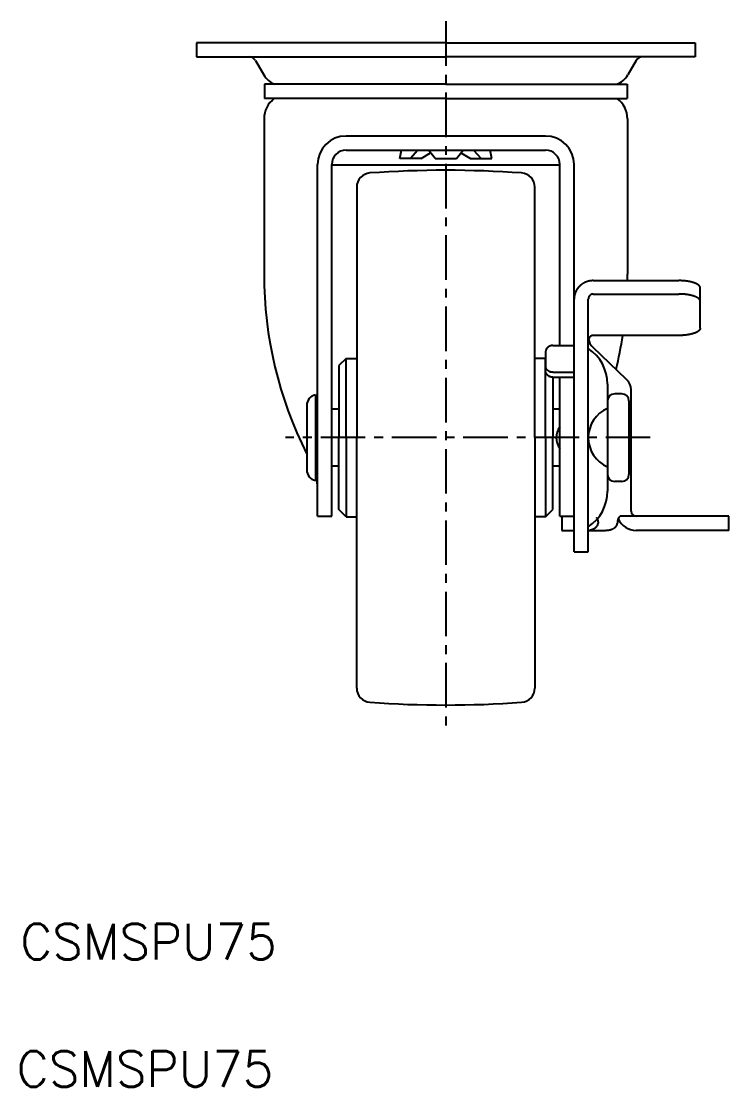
# Model space of a CAD drawing. Extents: x -5 to 219, y -17 to 242.
# Drawn here: x -5 to 94.3, y -17.4 to 132 of the extents above; entities that cross this region are included whole.
import ezdxf

# ---------------------------------------------------------------- set-up
doc = ezdxf.new("R2010")
doc.units = 0
doc.header["$LTSCALE"] = 5
doc.linetypes.add('CENTER', pattern=[2, 1.25, -0.25, 0.25, -0.25])
doc.layers.get('0').update_dxf_attribs({"linetype": 'CONTINUOUS'})
doc.layers.add('CENTER', color=1, linetype='CENTER')
doc.styles.get("Standard").update_dxf_attribs({"font": 'txt.shx'})

msp = doc.modelspace()

# ---------------------------------------------------------------- linework, layer by layer
at = {"color": 7, "linetype": 'CONTINUOUS'}
for p, q in [((19.589138, 129.008493), (19.589138, 127.008493)), ((54.580964, 129.008493), (19.589138, 129.008493)), ((54.580964, 129.008493), (89.572791, 129.008493)), ((89.572791, 129.008493), (89.572791, 127.008493)), ((19.589138, 127.008493), (54.580964, 127.008493)), ((27.871459, 126.508493), (29.02616, 124.508493)), ((89.572791, 127.008493), (54.580964, 127.008493)), ((81.290469, 126.508493), (80.135768, 124.508493)), ((29.144811, 123.180368), (29.144811, 121.180368)), ((54.580964, 123.180368), (29.144811, 123.180368)), ((30.623382, 123.180368), (29.955747, 123.180368)), ((54.580964, 123.180368), (80.017117, 123.180368)), ((78.538546, 123.180368), (79.206182, 123.180368)), ((80.017117, 123.180368), (80.017117, 121.180368)), ((54.580964, 121.180368), (29.144811, 121.180368)), ((54.580964, 121.180368), (80.017117, 121.180368)), ((29.080964, 118.352243), (29.080964, 96.531598)), ((80.080964, 118.352243), (80.080964, 96.531598)), ((68.580964, 115.9211), (40.580964, 115.9211)), ((40.580964, 113.928711), (68.580964, 113.928711)), ((48.134066, 112.783493), (48.350947, 113.928711)), ((50.673625, 113.928711), (49.625464, 112.783493)), ((53.089566, 112.783493), (52.15415, 113.928711)), ((56.072363, 112.783493), (57.007778, 113.928711)), ((58.488303, 113.928711), (59.536464, 112.783493)), ((61.027863, 112.783493), (60.810981, 113.928711)), ((51.116862, 112.783493), (48.134066, 112.783493)), ((51.116862, 112.783493), (52.457396, 113.55745)), ((53.089566, 112.783493), (56.072363, 112.783493)), ((56.704532, 113.55745), (58.045066, 112.783493)), ((58.045066, 112.783493), (61.027863, 112.783493)), ((36.580964, 62.612243), (36.580964, 111.9211)), ((38.580964, 62.612243), (38.580964, 111.928711)), ((70.580964, 111.852243), (38.580964, 111.852243)), ((70.580964, 86.534392), (70.580964, 111.928711)), ((72.580964, 57.612243), (72.580964, 111.9211)), ((42.080964, 108.739306), (42.080964, 106.061207)), ((67.080964, 106.061207), (67.080964, 108.739306)), ((42.080964, 106.061207), (42.080964, 73.612243)), ((67.080964, 73.612243), (67.080964, 106.061207)), ((75.280964, 95.637659), (87.280964, 95.637659)), ((90.280964, 88.969991), (90.280964, 94.611598)), ((74.580964, 57.612243), (74.580964, 93.019139)), ((75.280964, 93.758273), (87.280964, 93.758273)), ((87.280964, 87.943931), (75.280964, 87.943931)), ((68.580964, 85.594699), (68.580964, 83.031274)), ((69.580964, 86.534392), (72.580964, 86.534392)), ((79.958482, 81.785951), (75.203446, 86.303356)), ((40.580964, 84.712243), (39.580964, 83.712243)), ((39.580964, 83.712243), (39.580964, 80.012243)), ((40.580964, 84.712243), (42.080964, 84.712243)), ((40.580964, 73.612243), (40.580964, 84.712243)), ((68.580964, 84.712243), (67.080964, 84.712243)), ((68.580964, 73.612243), (68.580964, 84.712243)), ((69.580964, 82.775622), (72.580964, 82.775622)), ((69.580964, 82.091581), (69.580964, 80.012243)), ((69.580964, 82.091581), (72.580964, 82.091581)), ((70.580964, 62.612243), (70.580964, 82.091581)), ((77.280964, 81.101255), (77.280964, 73.612243)), ((36.526915, 78.407334), (36.280964, 79.612243)), ((36.280964, 79.612243), (36.280964, 67.612243)), ((39.580964, 80.012243), (39.580964, 73.612243)), ((69.580964, 80.012243), (69.580964, 73.612243)), ((79.280964, 79.762243), (78.280964, 79.762243)), ((80.580964, 63.312243), (80.580964, 80.335971)), ((35.080964, 78.142549), (35.080964, 69.081936)), ((36.526915, 78.407334), (36.526915, 68.817152)), ((80.280964, 78.762243), (80.280964, 68.462243)), ((36.526915, 77.612243), (36.580964, 77.612243)), ((39.580964, 77.612243), (38.580964, 77.612243)), ((70.580964, 77.612243), (69.580964, 77.612243)), ((39.580964, 67.212243), (39.580964, 73.612243)), ((40.580964, 73.612243), (40.580964, 62.512243)), ((42.080964, 41.163278), (42.080964, 73.612243)), ((67.080964, 73.612243), (67.080964, 41.163278)), ((68.580964, 73.612243), (68.580964, 62.512243)), ((69.580964, 67.212243), (69.580964, 73.612243)), ((77.280964, 73.612243), (77.280964, 66.12323)), ((36.526915, 68.817152), (36.280964, 67.612243)), ((36.526915, 69.612243), (36.580964, 69.612243)), ((39.580964, 69.612243), (38.580964, 69.612243)), ((70.580964, 69.612243), (69.580964, 69.612243)), ((79.280964, 67.462243), (78.280964, 67.462243)), ((39.580964, 63.512243), (39.580964, 67.212243)), ((69.580964, 63.512243), (69.580964, 67.212243)), ((40.580964, 62.512243), (39.580964, 63.512243)), ((68.580964, 62.512243), (69.580964, 63.512243)), ((36.580964, 62.612243), (38.580964, 62.612243)), ((40.580964, 62.512243), (42.080964, 62.512243)), ((68.580964, 62.512243), (67.080964, 62.512243)), ((70.580964, 62.612243), (72.580964, 62.612243)), ((70.864366, 62.612243), (70.864366, 60.612243)), ((94.280964, 62.612243), (79.195201, 62.612243)), ((94.280964, 60.612243), (94.280964, 62.612243)), ((70.864366, 60.612243), (72.580964, 60.612243)), ((74.580964, 60.612243), (76.972197, 60.612243)), ((94.280964, 60.612243), (81.280964, 60.612243)), ((72.580964, 57.612243), (74.580964, 57.612243)), ((42.080964, 38.485179), (42.080964, 41.163278)), ((67.080964, 41.163278), (67.080964, 38.485179))]:
    msp.add_line(p, q, dxfattribs=at)
for points in [[(75.281, 95.6377, 0), (75.2478, 95.6375, 0), (75.2147, 95.6369, 0), (75.1816, 95.6359, 0), (75.1485, 95.6345, 0), (75.1154, 95.6327, 0), (75.0823, 95.6306, 0), (75.0493, 95.628, 0), (75.0163, 95.625, 0), (74.9834, 95.6217, 0), (74.9505, 95.618, 0), (74.9176, 95.6138, 0), (74.8848, 95.6093, 0), (74.852, 95.6044, 0), (74.8194, 95.5991, 0), (74.7868, 95.5934, 0), (74.7542, 95.5873, 0), (74.7218, 95.5809, 0), (74.6894, 95.574, 0), (74.6571, 95.5668, 0), (74.6249, 95.5592, 0), (74.5928, 95.5512, 0), (74.5608, 95.5428, 0), (74.529, 95.534, 0), (74.4972, 95.5249, 0), (74.4655, 95.5154, 0), (74.434, 95.5055, 0), (74.4026, 95.4952, 0), (74.3714, 95.4846, 0), (74.3402, 95.4736, 0), (74.3092, 95.4622, 0), (74.2784, 95.4505, 0), (74.2477, 95.4383, 0), (74.2172, 95.4259, 0), (74.1868, 95.413, 0), (74.1566, 95.3998, 0), (74.1266, 95.3863, 0), (74.0967, 95.3723, 0), (74.067, 95.3581, 0), (74.0375, 95.3434, 0), (74.0082, 95.3285, 0), (73.9791, 95.3131, 0), (73.9501, 95.2975, 0), (73.9214, 95.2815, 0), (73.8929, 95.2651, 0), (73.8646, 95.2484, 0), (73.8365, 95.2314, 0), (73.8086, 95.214, 0), (73.7809, 95.1964, 0), (73.7535, 95.1783, 0), (73.7263, 95.16, 0), (73.6993, 95.1413, 0), (73.6726, 95.1224, 0), (73.6461, 95.1031, 0), (73.6198, 95.0834, 0), (73.5938, 95.0635, 0), (73.5681, 95.0433, 0), (73.5426, 95.0227, 0), (73.5174, 95.0019, 0), (73.4924, 94.9808, 0), (73.4678, 94.9593, 0), (73.4433, 94.9376, 0), (73.4192, 94.9156, 0), (73.3953, 94.8933, 0), (73.3718, 94.8707, 0), (73.3485, 94.8479, 0), (73.3255, 94.8247, 0), (73.3028, 94.8013, 0), (73.2804, 94.7776, 0), (73.2583, 94.7537, 0), (73.2365, 94.7295, 0), (73.215, 94.705, 0), (73.1938, 94.6803, 0), (73.173, 94.6553, 0), (73.1524, 94.6301, 0), (73.1322, 94.6047, 0), (73.1123, 94.579, 0), (73.0927, 94.5531, 0), (73.0735, 94.5269, 0), (73.0546, 94.5005, 0), (73.036, 94.4739, 0), (73.0178, 94.4471, 0), (72.9999, 94.42, 0), (72.9823, 94.3928, 0), (72.9651, 94.3653, 0), (72.9482, 94.3377, 0), (72.9317, 94.3098, 0), (72.9156, 94.2817, 0), (72.8998, 94.2535, 0), (72.8843, 94.2251, 0), (72.8693, 94.1965, 0), (72.8545, 94.1677, 0), (72.8402, 94.1387, 0), (72.8262, 94.1096, 0), (72.8126, 94.0803, 0), (72.7994, 94.0508, 0), (72.7865, 94.0212, 0), (72.774, 93.9914, 0), (72.7619, 93.9615, 0), (72.7501, 93.9315, 0), (72.7388, 93.9013, 0), (72.7278, 93.871, 0), (72.7172, 93.8405, 0), (72.707, 93.8099, 0), (72.6972, 93.7793, 0), (72.6878, 93.7484, 0), (72.6788, 93.7175, 0), (72.6701, 93.6865, 0), (72.6619, 93.6554, 0), (72.654, 93.6242, 0), (72.6466, 93.5929, 0), (72.6395, 93.5615, 0), (72.6328, 93.53, 0), (72.6266, 93.4984, 0), (72.6207, 93.4668, 0), (72.6153, 93.4351, 0), (72.6102, 93.4034, 0), (72.6055, 93.3715, 0), (72.6013, 93.3397, 0), (72.5974, 93.3078, 0), (72.594, 93.2758, 0), (72.5909, 93.2438, 0), (72.5883, 93.2118, 0), (72.586, 93.1797, 0), (72.5842, 93.1476, 0), (72.5828, 93.1155, 0), (72.5818, 93.0834, 0), (72.5812, 93.0513, 0), (72.581, 93.0191, 0)], [(90.281, 94.6116, 0), (90.2807, 94.6242, 0), (90.2801, 94.6368, 0), (90.2789, 94.6494, 0), (90.2774, 94.6619, 0), (90.2753, 94.6745, 0), (90.2728, 94.6871, 0), (90.2699, 94.6996, 0), (90.2665, 94.7122, 0), (90.2627, 94.7247, 0), (90.2584, 94.7372, 0), (90.2537, 94.7497, 0), (90.2485, 94.7622, 0), (90.2429, 94.7746, 0), (90.2368, 94.787, 0), (90.2303, 94.7994, 0), (90.2233, 94.8118, 0), (90.2159, 94.8241, 0), (90.2081, 94.8364, 0), (90.1998, 94.8487, 0), (90.1911, 94.8609, 0), (90.1819, 94.8731, 0), (90.1723, 94.8853, 0), (90.1623, 94.8974, 0), (90.1518, 94.9094, 0), (90.1409, 94.9215, 0), (90.1295, 94.9335, 0), (90.1178, 94.9454, 0), (90.1056, 94.9573, 0), (90.093, 94.9691, 0), (90.0799, 94.9809, 0), (90.0665, 94.9926, 0), (90.0526, 95.0043, 0), (90.0383, 95.0159, 0), (90.0236, 95.0274, 0), (90.0085, 95.0389, 0), (89.9929, 95.0503, 0), (89.977, 95.0616, 0), (89.9606, 95.0729, 0), (89.9439, 95.0841, 0), (89.9267, 95.0953, 0), (89.9092, 95.1063, 0), (89.8912, 95.1173, 0), (89.8729, 95.1283, 0), (89.8541, 95.1391, 0), (89.835, 95.1499, 0), (89.8155, 95.1605, 0), (89.7956, 95.1711, 0), (89.7754, 95.1816, 0), (89.7547, 95.1921, 0), (89.7337, 95.2024, 0), (89.7123, 95.2127, 0), (89.6906, 95.2228, 0), (89.6685, 95.2329, 0), (89.646, 95.2429, 0), (89.6232, 95.2527, 0), (89.6, 95.2625, 0), (89.5765, 95.2722, 0), (89.5526, 95.2818, 0), (89.5284, 95.2913, 0), (89.5038, 95.3007, 0), (89.4789, 95.3099, 0), (89.4537, 95.3191, 0), (89.4282, 95.3282, 0), (89.4023, 95.3371, 0), (89.3761, 95.346, 0), (89.3496, 95.3547, 0), (89.3228, 95.3633, 0), (89.2956, 95.3719, 0), (89.2682, 95.3803, 0), (89.2405, 95.3885, 0), (89.2125, 95.3967, 0), (89.1841, 95.4048, 0), (89.1555, 95.4127, 0), (89.1267, 95.4205, 0), (89.0975, 95.4282, 0), (89.0681, 95.4357, 0), (89.0384, 95.4432, 0), (89.0084, 95.4505, 0), (88.9782, 95.4577, 0), (88.9477, 95.4647, 0), (88.9169, 95.4717, 0), (88.886, 95.4785, 0), (88.8547, 95.4851, 0), (88.8233, 95.4917, 0), (88.7916, 95.4981, 0), (88.7597, 95.5044, 0), (88.7275, 95.5105, 0), (88.6952, 95.5165, 0), (88.6626, 95.5224, 0), (88.6298, 95.5281, 0), (88.5968, 95.5337, 0), (88.5636, 95.5391, 0), (88.5303, 95.5445, 0), (88.4967, 95.5496, 0), (88.4629, 95.5547, 0), (88.429, 95.5596, 0), (88.3949, 95.5643, 0), (88.3606, 95.5689, 0), (88.3262, 95.5734, 0), (88.2916, 95.5777, 0), (88.2569, 95.5818, 0), (88.222, 95.5859, 0), (88.187, 95.5897, 0), (88.1518, 95.5935, 0), (88.1165, 95.5971, 0), (88.0811, 95.6005, 0), (88.0456, 95.6038, 0), (88.0099, 95.6069, 0), (87.9741, 95.6099, 0), (87.9383, 95.6127, 0), (87.9023, 95.6154, 0), (87.8662, 95.6179, 0), (87.8301, 95.6203, 0), (87.7938, 95.6226, 0), (87.7575, 95.6246, 0), (87.7212, 95.6266, 0), (87.6847, 95.6283, 0), (87.6482, 95.6299, 0), (87.6116, 95.6314, 0), (87.575, 95.6327, 0), (87.5384, 95.6339, 0), (87.5017, 95.6349, 0), (87.4649, 95.6357, 0), (87.4282, 95.6364, 0), (87.3914, 95.637, 0), (87.3546, 95.6373, 0), (87.3178, 95.6376, 0), (87.281, 95.6377, 0)], [(75.281, 93.7583, 0), (75.2724, 93.7582, 0), (75.2638, 93.7581, 0), (75.2552, 93.7578, 0), (75.2466, 93.7574, 0), (75.238, 93.7569, 0), (75.2295, 93.7563, 0), (75.2209, 93.7555, 0), (75.2124, 93.7547, 0), (75.2038, 93.7538, 0), (75.1953, 93.7527, 0), (75.1868, 93.7515, 0), (75.1783, 93.7503, 0), (75.1698, 93.7489, 0), (75.1613, 93.7474, 0), (75.1528, 93.7458, 0), (75.1444, 93.7441, 0), (75.136, 93.7422, 0), (75.1276, 93.7403, 0), (75.1192, 93.7383, 0), (75.1109, 93.7361, 0), (75.1026, 93.7339, 0), (75.0943, 93.7315, 0), (75.086, 93.729, 0), (75.0778, 93.7264, 0), (75.0696, 93.7238, 0), (75.0614, 93.721, 0), (75.0532, 93.7181, 0), (75.0451, 93.7151, 0), (75.0371, 93.712, 0), (75.029, 93.7087, 0), (75.021, 93.7054, 0), (75.0131, 93.702, 0), (75.0052, 93.6985, 0), (74.9973, 93.6949, 0), (74.9895, 93.6911, 0), (74.9817, 93.6873, 0), (74.9739, 93.6834, 0), (74.9662, 93.6794, 0), (74.9586, 93.6752, 0), (74.951, 93.671, 0), (74.9434, 93.6667, 0), (74.9359, 93.6622, 0), (74.9285, 93.6577, 0), (74.9211, 93.6531, 0), (74.9138, 93.6484, 0), (74.9065, 93.6436, 0), (74.8992, 93.6387, 0), (74.8921, 93.6337, 0), (74.885, 93.6286, 0), (74.8779, 93.6234, 0), (74.8709, 93.6182, 0), (74.864, 93.6128, 0), (74.8571, 93.6074, 0), (74.8503, 93.6018, 0), (74.8436, 93.5962, 0), (74.8369, 93.5905, 0), (74.8303, 93.5847, 0), (74.8237, 93.5788, 0), (74.8173, 93.5729, 0), (74.8109, 93.5668, 0), (74.8045, 93.5607, 0), (74.7983, 93.5545, 0), (74.7921, 93.5482, 0), (74.786, 93.5418, 0), (74.78, 93.5353, 0), (74.774, 93.5288, 0), (74.7681, 93.5222, 0), (74.7623, 93.5155, 0), (74.7566, 93.5088, 0), (74.7509, 93.5019, 0), (74.7453, 93.495, 0), (74.7399, 93.488, 0), (74.7344, 93.481, 0), (74.7291, 93.4739, 0), (74.7239, 93.4667, 0), (74.7187, 93.4594, 0), (74.7136, 93.4521, 0), (74.7087, 93.4447, 0), (74.7038, 93.4373, 0), (74.6989, 93.4298, 0), (74.6942, 93.4222, 0), (74.6896, 93.4146, 0), (74.685, 93.4069, 0), (74.6806, 93.3991, 0), (74.6762, 93.3913, 0), (74.6719, 93.3835, 0), (74.6677, 93.3755, 0), (74.6636, 93.3676, 0), (74.6596, 93.3595, 0), (74.6557, 93.3515, 0), (74.6519, 93.3433, 0), (74.6482, 93.3352, 0), (74.6445, 93.3269, 0), (74.641, 93.3187, 0), (74.6376, 93.3104, 0), (74.6342, 93.302, 0), (74.631, 93.2936, 0), (74.6279, 93.2851, 0), (74.6248, 93.2767, 0), (74.6219, 93.2681, 0), (74.619, 93.2596, 0), (74.6163, 93.251, 0), (74.6136, 93.2424, 0), (74.6111, 93.2337, 0), (74.6087, 93.225, 0), (74.6063, 93.2163, 0), (74.6041, 93.2075, 0), (74.6019, 93.1987, 0), (74.5999, 93.1899, 0), (74.598, 93.1811, 0), (74.5961, 93.1722, 0), (74.5944, 93.1633, 0), (74.5928, 93.1544, 0), (74.5913, 93.1455, 0), (74.5899, 93.1366, 0), (74.5885, 93.1276, 0), (74.5873, 93.1186, 0), (74.5862, 93.1096, 0), (74.5852, 93.1006, 0), (74.5843, 93.0916, 0), (74.5835, 93.0826, 0), (74.5829, 93.0735, 0), (74.5823, 93.0645, 0), (74.5818, 93.0554, 0), (74.5814, 93.0463, 0), (74.5812, 93.0373, 0), (74.581, 93.0282, 0), (74.581, 93.0191, 0)], [(90.281, 92.7322, 0), (90.2807, 92.7448, 0), (90.2801, 92.7574, 0), (90.2789, 92.77, 0), (90.2774, 92.7826, 0), (90.2753, 92.7951, 0), (90.2728, 92.8077, 0), (90.2699, 92.8202, 0), (90.2665, 92.8328, 0), (90.2627, 92.8453, 0), (90.2584, 92.8578, 0), (90.2537, 92.8703, 0), (90.2485, 92.8828, 0), (90.2429, 92.8952, 0), (90.2368, 92.9076, 0), (90.2303, 92.92, 0), (90.2233, 92.9324, 0), (90.2159, 92.9447, 0), (90.2081, 92.957, 0), (90.1998, 92.9693, 0), (90.1911, 92.9815, 0), (90.1819, 92.9937, 0), (90.1723, 93.0059, 0), (90.1623, 93.018, 0), (90.1518, 93.0301, 0), (90.1409, 93.0421, 0), (90.1295, 93.0541, 0), (90.1178, 93.066, 0), (90.1056, 93.0779, 0), (90.093, 93.0897, 0), (90.0799, 93.1015, 0), (90.0665, 93.1132, 0), (90.0526, 93.1249, 0), (90.0383, 93.1365, 0), (90.0236, 93.148, 0), (90.0085, 93.1595, 0), (89.9929, 93.1709, 0), (89.977, 93.1823, 0), (89.9606, 93.1935, 0), (89.9439, 93.2048, 0), (89.9267, 93.2159, 0), (89.9092, 93.227, 0), (89.8912, 93.238, 0), (89.8729, 93.2489, 0), (89.8541, 93.2597, 0), (89.835, 93.2705, 0), (89.8155, 93.2812, 0), (89.7956, 93.2917, 0), (89.7754, 93.3023, 0), (89.7547, 93.3127, 0), (89.7337, 93.323, 0), (89.7123, 93.3333, 0), (89.6906, 93.3434, 0), (89.6685, 93.3535, 0), (89.646, 93.3635, 0), (89.6232, 93.3734, 0), (89.6, 93.3831, 0), (89.5765, 93.3928, 0), (89.5526, 93.4024, 0), (89.5284, 93.4119, 0), (89.5038, 93.4213, 0), (89.4789, 93.4306, 0), (89.4537, 93.4397, 0), (89.4282, 93.4488, 0), (89.4023, 93.4577, 0), (89.3761, 93.4666, 0), (89.3496, 93.4753, 0), (89.3228, 93.484, 0), (89.2956, 93.4925, 0), (89.2682, 93.5009, 0), (89.2405, 93.5092, 0), (89.2125, 93.5173, 0), (89.1841, 93.5254, 0), (89.1555, 93.5333, 0), (89.1267, 93.5411, 0), (89.0975, 93.5488, 0), (89.0681, 93.5564, 0), (89.0384, 93.5638, 0), (89.0084, 93.5711, 0), (88.9782, 93.5783, 0), (88.9477, 93.5854, 0), (88.9169, 93.5923, 0), (88.886, 93.5991, 0), (88.8547, 93.6058, 0), (88.8233, 93.6123, 0), (88.7916, 93.6187, 0), (88.7597, 93.625, 0), (88.7275, 93.6311, 0), (88.6952, 93.6371, 0), (88.6626, 93.643, 0), (88.6298, 93.6487, 0), (88.5968, 93.6543, 0), (88.5636, 93.6598, 0), (88.5303, 93.6651, 0), (88.4967, 93.6702, 0), (88.4629, 93.6753, 0), (88.429, 93.6802, 0), (88.3949, 93.6849, 0), (88.3606, 93.6895, 0), (88.3262, 93.694, 0), (88.2916, 93.6983, 0), (88.2569, 93.7025, 0), (88.222, 93.7065, 0), (88.187, 93.7104, 0), (88.1518, 93.7141, 0), (88.1165, 93.7177, 0), (88.0811, 93.7211, 0), (88.0456, 93.7244, 0), (88.0099, 93.7275, 0), (87.9741, 93.7305, 0), (87.9383, 93.7333, 0), (87.9023, 93.736, 0), (87.8662, 93.7386, 0), (87.8301, 93.7409, 0), (87.7938, 93.7432, 0), (87.7575, 93.7452, 0), (87.7212, 93.7472, 0), (87.6847, 93.7489, 0), (87.6482, 93.7506, 0), (87.6116, 93.752, 0), (87.575, 93.7533, 0), (87.5384, 93.7545, 0), (87.5017, 93.7555, 0), (87.4649, 93.7563, 0), (87.4282, 93.757, 0), (87.3914, 93.7576, 0), (87.3546, 93.758, 0), (87.3178, 93.7582, 0), (87.281, 93.7583, 0)], [(90.281, 88.97, 0), (90.2807, 88.9574, 0), (90.2801, 88.9448, 0), (90.2789, 88.9322, 0), (90.2774, 88.9196, 0), (90.2753, 88.9071, 0), (90.2728, 88.8945, 0), (90.2699, 88.882, 0), (90.2665, 88.8694, 0), (90.2627, 88.8569, 0), (90.2584, 88.8444, 0), (90.2537, 88.8319, 0), (90.2485, 88.8194, 0), (90.2429, 88.807, 0), (90.2368, 88.7946, 0), (90.2303, 88.7822, 0), (90.2233, 88.7698, 0), (90.2159, 88.7575, 0), (90.2081, 88.7452, 0), (90.1998, 88.7329, 0), (90.1911, 88.7207, 0), (90.1819, 88.7085, 0), (90.1723, 88.6963, 0), (90.1623, 88.6842, 0), (90.1518, 88.6721, 0), (90.1409, 88.6601, 0), (90.1295, 88.6481, 0), (90.1178, 88.6362, 0), (90.1056, 88.6243, 0), (90.093, 88.6125, 0), (90.0799, 88.6007, 0), (90.0665, 88.589, 0), (90.0526, 88.5773, 0), (90.0383, 88.5657, 0), (90.0236, 88.5542, 0), (90.0085, 88.5427, 0), (89.9929, 88.5313, 0), (89.977, 88.5199, 0), (89.9606, 88.5087, 0), (89.9439, 88.4975, 0), (89.9267, 88.4863, 0), (89.9092, 88.4752, 0), (89.8912, 88.4642, 0), (89.8729, 88.4533, 0), (89.8541, 88.4425, 0), (89.835, 88.4317, 0), (89.8155, 88.4211, 0), (89.7956, 88.4105, 0), (89.7754, 88.3999, 0), (89.7547, 88.3895, 0), (89.7337, 88.3792, 0), (89.7123, 88.3689, 0), (89.6906, 88.3588, 0), (89.6685, 88.3487, 0), (89.646, 88.3387, 0), (89.6232, 88.3288, 0), (89.6, 88.3191, 0), (89.5765, 88.3094, 0), (89.5526, 88.2998, 0), (89.5284, 88.2903, 0), (89.5038, 88.2809, 0), (89.4789, 88.2717, 0), (89.4537, 88.2625, 0), (89.4282, 88.2534, 0), (89.4023, 88.2445, 0), (89.3761, 88.2356, 0), (89.3496, 88.2269, 0), (89.3228, 88.2182, 0), (89.2956, 88.2097, 0), (89.2682, 88.2013, 0), (89.2405, 88.193, 0), (89.2125, 88.1849, 0), (89.1841, 88.1768, 0), (89.1555, 88.1689, 0), (89.1267, 88.1611, 0), (89.0975, 88.1534, 0), (89.0681, 88.1459, 0), (89.0384, 88.1384, 0), (89.0084, 88.1311, 0), (88.9782, 88.1239, 0), (88.9477, 88.1169, 0), (88.9169, 88.1099, 0), (88.886, 88.1031, 0), (88.8547, 88.0964, 0), (88.8233, 88.0899, 0), (88.7916, 88.0835, 0), (88.7597, 88.0772, 0), (88.7275, 88.0711, 0), (88.6952, 88.0651, 0), (88.6626, 88.0592, 0), (88.6298, 88.0535, 0), (88.5968, 88.0479, 0), (88.5636, 88.0424, 0), (88.5303, 88.0371, 0), (88.4967, 88.032, 0), (88.4629, 88.0269, 0), (88.429, 88.022, 0), (88.3949, 88.0173, 0), (88.3606, 88.0127, 0), (88.3262, 88.0082, 0), (88.2916, 88.0039, 0), (88.2569, 87.9997, 0), (88.222, 87.9957, 0), (88.187, 87.9918, 0), (88.1518, 87.9881, 0), (88.1165, 87.9845, 0), (88.0811, 87.9811, 0), (88.0456, 87.9778, 0), (88.0099, 87.9747, 0), (87.9741, 87.9717, 0), (87.9383, 87.9689, 0), (87.9023, 87.9662, 0), (87.8662, 87.9636, 0), (87.8301, 87.9613, 0), (87.7938, 87.959, 0), (87.7575, 87.957, 0), (87.7212, 87.955, 0), (87.6847, 87.9533, 0), (87.6482, 87.9516, 0), (87.6116, 87.9502, 0), (87.575, 87.9489, 0), (87.5384, 87.9477, 0), (87.5017, 87.9467, 0), (87.4649, 87.9459, 0), (87.4282, 87.9452, 0), (87.3914, 87.9446, 0), (87.3546, 87.9442, 0), (87.3178, 87.944, 0), (87.281, 87.9439, 0)], [(75.281, 87.9439, 0), (75.2724, 87.9439, 0), (75.2638, 87.9437, 0), (75.2552, 87.9434, 0), (75.2466, 87.943, 0), (75.238, 87.9425, 0), (75.2295, 87.9419, 0), (75.2209, 87.9412, 0), (75.2124, 87.9404, 0), (75.2038, 87.9394, 0), (75.1953, 87.9384, 0), (75.1868, 87.9372, 0), (75.1783, 87.9359, 0), (75.1698, 87.9345, 0), (75.1613, 87.933, 0), (75.1528, 87.9314, 0), (75.1444, 87.9297, 0), (75.136, 87.9279, 0), (75.1276, 87.926, 0), (75.1192, 87.9239, 0), (75.1109, 87.9218, 0), (75.1026, 87.9195, 0), (75.0943, 87.9172, 0), (75.086, 87.9147, 0), (75.0778, 87.9121, 0), (75.0696, 87.9094, 0), (75.0614, 87.9066, 0), (75.0532, 87.9037, 0), (75.0451, 87.9007, 0), (75.0371, 87.8976, 0), (75.029, 87.8944, 0), (75.021, 87.8911, 0), (75.0131, 87.8877, 0), (75.0052, 87.8841, 0), (74.9973, 87.8805, 0), (74.9895, 87.8768, 0), (74.9817, 87.873, 0), (74.9739, 87.869, 0), (74.9662, 87.865, 0), (74.9586, 87.8609, 0), (74.951, 87.8567, 0), (74.9434, 87.8523, 0), (74.9359, 87.8479, 0), (74.9285, 87.8434, 0), (74.9211, 87.8388, 0), (74.9138, 87.8341, 0), (74.9065, 87.8293, 0), (74.8992, 87.8244, 0), (74.8921, 87.8194, 0), (74.885, 87.8143, 0), (74.8779, 87.8091, 0), (74.8709, 87.8038, 0), (74.864, 87.7985, 0), (74.8571, 87.793, 0), (74.8503, 87.7875, 0), (74.8436, 87.7819, 0), (74.8369, 87.7762, 0), (74.8303, 87.7704, 0), (74.8237, 87.7645, 0), (74.8173, 87.7585, 0), (74.8109, 87.7525, 0), (74.8045, 87.7463, 0), (74.7983, 87.7401, 0), (74.7921, 87.7338, 0), (74.786, 87.7274, 0), (74.78, 87.721, 0), (74.774, 87.7145, 0), (74.7681, 87.7079, 0), (74.7623, 87.7012, 0), (74.7566, 87.6944, 0), (74.7509, 87.6876, 0), (74.7453, 87.6807, 0), (74.7399, 87.6737, 0), (74.7344, 87.6667, 0), (74.7291, 87.6595, 0), (74.7239, 87.6524, 0), (74.7187, 87.6451, 0), (74.7136, 87.6378, 0), (74.7087, 87.6304, 0), (74.7038, 87.6229, 0), (74.6989, 87.6154, 0), (74.6942, 87.6079, 0), (74.6896, 87.6002, 0), (74.685, 87.5925, 0), (74.6806, 87.5848, 0), (74.6762, 87.577, 0), (74.6719, 87.5691, 0), (74.6677, 87.5612, 0), (74.6636, 87.5532, 0), (74.6596, 87.5452, 0), (74.6557, 87.5371, 0), (74.6519, 87.529, 0), (74.6482, 87.5208, 0), (74.6445, 87.5126, 0), (74.641, 87.5043, 0), (74.6376, 87.496, 0), (74.6342, 87.4877, 0), (74.631, 87.4793, 0), (74.6279, 87.4708, 0), (74.6248, 87.4623, 0), (74.6219, 87.4538, 0), (74.619, 87.4452, 0), (74.6163, 87.4366, 0), (74.6136, 87.428, 0), (74.6111, 87.4194, 0), (74.6087, 87.4107, 0), (74.6063, 87.4019, 0), (74.6041, 87.3932, 0), (74.6019, 87.3844, 0), (74.5999, 87.3756, 0), (74.598, 87.3667, 0), (74.5961, 87.3579, 0), (74.5944, 87.349, 0), (74.5928, 87.3401, 0), (74.5913, 87.3312, 0), (74.5899, 87.3222, 0), (74.5885, 87.3133, 0), (74.5873, 87.3043, 0), (74.5862, 87.2953, 0), (74.5852, 87.2863, 0), (74.5843, 87.2772, 0), (74.5835, 87.2682, 0), (74.5829, 87.2592, 0), (74.5823, 87.2501, 0), (74.5818, 87.2411, 0), (74.5814, 87.232, 0), (74.5812, 87.2229, 0), (74.581, 87.2139, 0), (74.581, 87.2048, 0)], [(69.581, 86.5344, 0), (69.5687, 86.5343, 0), (69.5564, 86.5341, 0), (69.5442, 86.5338, 0), (69.5319, 86.5333, 0), (69.5196, 86.5326, 0), (69.5074, 86.5318, 0), (69.4952, 86.5309, 0), (69.4829, 86.5299, 0), (69.4707, 86.5287, 0), (69.4586, 86.5273, 0), (69.4464, 86.5258, 0), (69.4342, 86.5242, 0), (69.4221, 86.5225, 0), (69.41, 86.5206, 0), (69.3979, 86.5185, 0), (69.3859, 86.5163, 0), (69.3739, 86.514, 0), (69.3619, 86.5116, 0), (69.3499, 86.509, 0), (69.338, 86.5062, 0), (69.3261, 86.5034, 0), (69.3143, 86.5004, 0), (69.3024, 86.4972, 0), (69.2907, 86.4939, 0), (69.279, 86.4905, 0), (69.2673, 86.487, 0), (69.2557, 86.4833, 0), (69.2441, 86.4795, 0), (69.2325, 86.4755, 0), (69.2211, 86.4714, 0), (69.2096, 86.4672, 0), (69.1983, 86.4629, 0), (69.187, 86.4584, 0), (69.1757, 86.4538, 0), (69.1645, 86.449, 0), (69.1534, 86.4442, 0), (69.1423, 86.4392, 0), (69.1314, 86.4341, 0), (69.1204, 86.4288, 0), (69.1096, 86.4234, 0), (69.0988, 86.4179, 0), (69.0881, 86.4123, 0), (69.0774, 86.4066, 0), (69.0669, 86.4007, 0), (69.0564, 86.3947, 0), (69.046, 86.3886, 0), (69.0356, 86.3824, 0), (69.0254, 86.376, 0), (69.0152, 86.3696, 0), (69.0052, 86.363, 0), (68.9952, 86.3563, 0), (68.9853, 86.3495, 0), (68.9755, 86.3425, 0), (68.9657, 86.3355, 0), (68.9561, 86.3284, 0), (68.9466, 86.3211, 0), (68.9371, 86.3137, 0), (68.9278, 86.3062, 0), (68.9185, 86.2987, 0), (68.9094, 86.291, 0), (68.9004, 86.2832, 0), (68.8914, 86.2753, 0), (68.8826, 86.2673, 0), (68.8739, 86.2592, 0), (68.8652, 86.251, 0), (68.8567, 86.2427, 0), (68.8483, 86.2343, 0), (68.84, 86.2258, 0), (68.8318, 86.2172, 0), (68.8238, 86.2085, 0), (68.8158, 86.1997, 0), (68.808, 86.1908, 0), (68.8002, 86.1819, 0), (68.7926, 86.1728, 0), (68.7851, 86.1637, 0), (68.7778, 86.1545, 0), (68.7705, 86.1452, 0), (68.7634, 86.1358, 0), (68.7564, 86.1263, 0), (68.7495, 86.1168, 0), (68.7427, 86.1071, 0), (68.7361, 86.0974, 0), (68.7296, 86.0877, 0), (68.7232, 86.0778, 0), (68.717, 86.0679, 0), (68.7109, 86.0579, 0), (68.7049, 86.0478, 0), (68.699, 86.0377, 0), (68.6933, 86.0275, 0), (68.6877, 86.0172, 0), (68.6823, 86.0069, 0), (68.677, 85.9965, 0), (68.6718, 85.986, 0), (68.6668, 85.9755, 0), (68.6619, 85.9649, 0), (68.6571, 85.9543, 0), (68.6525, 85.9436, 0), (68.648, 85.9329, 0), (68.6436, 85.9221, 0), (68.6394, 85.9113, 0), (68.6354, 85.9004, 0), (68.6314, 85.8895, 0), (68.6277, 85.8785, 0), (68.624, 85.8675, 0), (68.6205, 85.8564, 0), (68.6172, 85.8453, 0), (68.614, 85.8342, 0), (68.6109, 85.823, 0), (68.608, 85.8118, 0), (68.6053, 85.8006, 0), (68.6026, 85.7893, 0), (68.6002, 85.778, 0), (68.5979, 85.7667, 0), (68.5957, 85.7554, 0), (68.5937, 85.744, 0), (68.5918, 85.7326, 0), (68.5901, 85.7212, 0), (68.5885, 85.7097, 0), (68.5871, 85.6983, 0), (68.5858, 85.6868, 0), (68.5847, 85.6753, 0), (68.5837, 85.6638, 0), (68.5828, 85.6523, 0), (68.5822, 85.6408, 0), (68.5816, 85.6293, 0), (68.5813, 85.6178, 0), (68.581, 85.6062, 0), (68.581, 85.5947, 0)], [(69.581, 82.7756, 0), (69.5687, 82.7757, 0), (69.5564, 82.7759, 0), (69.5442, 82.7763, 0), (69.5319, 82.7768, 0), (69.5196, 82.7774, 0), (69.5074, 82.7782, 0), (69.4952, 82.7791, 0), (69.4829, 82.7801, 0), (69.4707, 82.7813, 0), (69.4586, 82.7827, 0), (69.4464, 82.7842, 0), (69.4342, 82.7858, 0), (69.4221, 82.7876, 0), (69.41, 82.7895, 0), (69.3979, 82.7915, 0), (69.3859, 82.7937, 0), (69.3739, 82.796, 0), (69.3619, 82.7985, 0), (69.3499, 82.801, 0), (69.338, 82.8038, 0), (69.3261, 82.8067, 0), (69.3143, 82.8097, 0), (69.3024, 82.8128, 0), (69.2907, 82.8161, 0), (69.279, 82.8195, 0), (69.2673, 82.823, 0), (69.2557, 82.8267, 0), (69.2441, 82.8306, 0), (69.2325, 82.8345, 0), (69.2211, 82.8386, 0), (69.2096, 82.8428, 0), (69.1983, 82.8472, 0), (69.187, 82.8516, 0), (69.1757, 82.8562, 0), (69.1645, 82.861, 0), (69.1534, 82.8658, 0), (69.1423, 82.8708, 0), (69.1314, 82.876, 0), (69.1204, 82.8812, 0), (69.1096, 82.8866, 0), (69.0988, 82.8921, 0), (69.0881, 82.8977, 0), (69.0774, 82.9034, 0), (69.0669, 82.9093, 0), (69.0564, 82.9153, 0), (69.046, 82.9214, 0), (69.0356, 82.9276, 0), (69.0254, 82.934, 0), (69.0152, 82.9405, 0), (69.0052, 82.947, 0), (68.9952, 82.9537, 0), (68.9853, 82.9605, 0), (68.9755, 82.9675, 0), (68.9657, 82.9745, 0), (68.9561, 82.9817, 0), (68.9466, 82.9889, 0), (68.9371, 82.9963, 0), (68.9278, 83.0038, 0), (68.9185, 83.0114, 0), (68.9094, 83.019, 0), (68.9004, 83.0268, 0), (68.8914, 83.0347, 0), (68.8826, 83.0427, 0), (68.8739, 83.0509, 0), (68.8652, 83.0591, 0), (68.8567, 83.0674, 0), (68.8483, 83.0758, 0), (68.84, 83.0843, 0), (68.8318, 83.0928, 0), (68.8238, 83.1015, 0), (68.8158, 83.1103, 0), (68.808, 83.1192, 0), (68.8002, 83.1281, 0), (68.7926, 83.1372, 0), (68.7851, 83.1463, 0), (68.7778, 83.1555, 0), (68.7705, 83.1648, 0), (68.7634, 83.1742, 0), (68.7564, 83.1837, 0), (68.7495, 83.1932, 0), (68.7427, 83.2029, 0), (68.7361, 83.2126, 0), (68.7296, 83.2224, 0), (68.7232, 83.2322, 0), (68.717, 83.2421, 0), (68.7109, 83.2521, 0), (68.7049, 83.2622, 0), (68.699, 83.2723, 0), (68.6933, 83.2825, 0), (68.6877, 83.2928, 0), (68.6823, 83.3031, 0), (68.677, 83.3135, 0), (68.6718, 83.324, 0), (68.6668, 83.3345, 0), (68.6619, 83.3451, 0), (68.6571, 83.3557, 0), (68.6525, 83.3664, 0), (68.648, 83.3771, 0), (68.6436, 83.3879, 0), (68.6394, 83.3987, 0), (68.6354, 83.4096, 0), (68.6314, 83.4205, 0), (68.6277, 83.4315, 0), (68.624, 83.4425, 0), (68.6205, 83.4536, 0), (68.6172, 83.4647, 0), (68.614, 83.4758, 0), (68.6109, 83.487, 0), (68.608, 83.4982, 0), (68.6053, 83.5094, 0), (68.6026, 83.5207, 0), (68.6002, 83.532, 0), (68.5979, 83.5433, 0), (68.5957, 83.5547, 0), (68.5937, 83.566, 0), (68.5918, 83.5774, 0), (68.5901, 83.5888, 0), (68.5885, 83.6003, 0), (68.5871, 83.6117, 0), (68.5858, 83.6232, 0), (68.5847, 83.6347, 0), (68.5837, 83.6462, 0), (68.5828, 83.6577, 0), (68.5822, 83.6692, 0), (68.5816, 83.6807, 0), (68.5813, 83.6923, 0), (68.581, 83.7038, 0), (68.581, 83.7153, 0)], [(69.581, 82.0916, 0), (69.5687, 82.0917, 0), (69.5564, 82.0919, 0), (69.5442, 82.0922, 0), (69.5319, 82.0927, 0), (69.5196, 82.0933, 0), (69.5074, 82.0941, 0), (69.4952, 82.095, 0), (69.4829, 82.0961, 0), (69.4707, 82.0973, 0), (69.4586, 82.0986, 0), (69.4464, 82.1001, 0), (69.4342, 82.1018, 0), (69.4221, 82.1035, 0), (69.41, 82.1054, 0), (69.3979, 82.1075, 0), (69.3859, 82.1096, 0), (69.3739, 82.112, 0), (69.3619, 82.1144, 0), (69.3499, 82.117, 0), (69.338, 82.1197, 0), (69.3261, 82.1226, 0), (69.3143, 82.1256, 0), (69.3024, 82.1288, 0), (69.2907, 82.132, 0), (69.279, 82.1355, 0), (69.2673, 82.139, 0), (69.2557, 82.1427, 0), (69.2441, 82.1465, 0), (69.2325, 82.1505, 0), (69.2211, 82.1545, 0), (69.2096, 82.1588, 0), (69.1983, 82.1631, 0), (69.187, 82.1676, 0), (69.1757, 82.1722, 0), (69.1645, 82.1769, 0), (69.1534, 82.1818, 0), (69.1423, 82.1868, 0), (69.1314, 82.1919, 0), (69.1204, 82.1972, 0), (69.1096, 82.2025, 0), (69.0988, 82.208, 0), (69.0881, 82.2137, 0), (69.0774, 82.2194, 0), (69.0669, 82.2253, 0), (69.0564, 82.2313, 0), (69.046, 82.2374, 0), (69.0356, 82.2436, 0), (69.0254, 82.2499, 0), (69.0152, 82.2564, 0), (69.0052, 82.263, 0), (68.9952, 82.2697, 0), (68.9853, 82.2765, 0), (68.9755, 82.2834, 0), (68.9657, 82.2905, 0), (68.9561, 82.2976, 0), (68.9466, 82.3049, 0), (68.9371, 82.3123, 0), (68.9278, 82.3197, 0), (68.9185, 82.3273, 0), (68.9094, 82.335, 0), (68.9004, 82.3428, 0), (68.8914, 82.3507, 0), (68.8826, 82.3587, 0), (68.8739, 82.3668, 0), (68.8652, 82.375, 0), (68.8567, 82.3833, 0), (68.8483, 82.3917, 0), (68.84, 82.4002, 0), (68.8318, 82.4088, 0), (68.8238, 82.4175, 0), (68.8158, 82.4263, 0), (68.808, 82.4351, 0), (68.8002, 82.4441, 0), (68.7926, 82.4531, 0), (68.7851, 82.4623, 0), (68.7778, 82.4715, 0), (68.7705, 82.4808, 0), (68.7634, 82.4902, 0), (68.7564, 82.4997, 0), (68.7495, 82.5092, 0), (68.7427, 82.5188, 0), (68.7361, 82.5285, 0), (68.7296, 82.5383, 0), (68.7232, 82.5482, 0), (68.717, 82.5581, 0), (68.7109, 82.5681, 0), (68.7049, 82.5782, 0), (68.699, 82.5883, 0), (68.6933, 82.5985, 0), (68.6877, 82.6088, 0), (68.6823, 82.6191, 0), (68.677, 82.6295, 0), (68.6718, 82.64, 0), (68.6668, 82.6505, 0), (68.6619, 82.661, 0), (68.6571, 82.6717, 0), (68.6525, 82.6823, 0), (68.648, 82.6931, 0), (68.6436, 82.7039, 0), (68.6394, 82.7147, 0), (68.6354, 82.7256, 0), (68.6314, 82.7365, 0), (68.6277, 82.7475, 0), (68.624, 82.7585, 0), (68.6205, 82.7696, 0), (68.6172, 82.7806, 0), (68.614, 82.7918, 0), (68.6109, 82.8029, 0), (68.608, 82.8142, 0), (68.6053, 82.8254, 0), (68.6026, 82.8367, 0), (68.6002, 82.8479, 0), (68.5979, 82.8593, 0), (68.5957, 82.8706, 0), (68.5937, 82.882, 0), (68.5918, 82.8934, 0), (68.5901, 82.9048, 0), (68.5885, 82.9162, 0), (68.5871, 82.9277, 0), (68.5858, 82.9392, 0), (68.5847, 82.9507, 0), (68.5837, 82.9621, 0), (68.5828, 82.9737, 0), (68.5822, 82.9852, 0), (68.5816, 82.9967, 0), (68.5813, 83.0082, 0), (68.581, 83.0197, 0), (68.581, 83.0313, 0)], [(74.7793, 60.6599, 0), (74.795, 60.6629, 0), (74.8107, 60.666, 0), (74.8264, 60.6693, 0), (74.842, 60.6726, 0), (74.8575, 60.676, 0), (74.873, 60.6795, 0), (74.8884, 60.6831, 0), (74.9038, 60.6868, 0), (74.9191, 60.6906, 0), (74.9343, 60.6945, 0), (74.9495, 60.6984, 0), (74.9646, 60.7025, 0), (74.9796, 60.7066, 0), (74.9946, 60.7108, 0), (75.0095, 60.7151, 0), (75.0243, 60.7195, 0), (75.0391, 60.724, 0), (75.0538, 60.7286, 0), (75.0684, 60.7332, 0), (75.0829, 60.738, 0), (75.0973, 60.7428, 0), (75.1117, 60.7477, 0), (75.126, 60.7527, 0), (75.1402, 60.7578, 0), (75.1543, 60.7629, 0), (75.1683, 60.7682, 0), (75.1823, 60.7735, 0), (75.1961, 60.7789, 0), (75.2099, 60.7844, 0), (75.2236, 60.7899, 0), (75.2371, 60.7956, 0), (75.2506, 60.8013, 0), (75.264, 60.8071, 0), (75.2773, 60.813, 0), (75.2905, 60.819, 0), (75.3036, 60.825, 0), (75.3166, 60.8311, 0), (75.3295, 60.8373, 0), (75.3423, 60.8436, 0), (75.3549, 60.8499, 0), (75.3675, 60.8563, 0), (75.38, 60.8628, 0), (75.3924, 60.8694, 0), (75.4046, 60.876, 0), (75.4167, 60.8827, 0), (75.4288, 60.8895, 0), (75.4407, 60.8963, 0), (75.4525, 60.9032, 0), (75.4642, 60.9102, 0), (75.4758, 60.9173, 0), (75.4872, 60.9244, 0), (75.4986, 60.9316, 0), (75.5098, 60.9388, 0), (75.5209, 60.9461, 0), (75.5319, 60.9535, 0), (75.5427, 60.9609, 0), (75.5534, 60.9684, 0), (75.564, 60.976, 0), (75.5745, 60.9836, 0), (75.5849, 60.9913, 0), (75.5951, 60.9991, 0), (75.6052, 61.0069, 0), (75.6152, 61.0148, 0), (75.625, 61.0227, 0), (75.6347, 61.0307, 0), (75.6443, 61.0387, 0), (75.6537, 61.0468, 0), (75.663, 61.055, 0), (75.6722, 61.0632, 0), (75.6812, 61.0715, 0), (75.6901, 61.0798, 0), (75.6988, 61.0881, 0), (75.7074, 61.0965, 0), (75.7159, 61.105, 0), (75.7243, 61.1135, 0), (75.7324, 61.1221, 0), (75.7405, 61.1307, 0), (75.7484, 61.1394, 0), (75.7562, 61.1481, 0), (75.7638, 61.1568, 0), (75.7713, 61.1656, 0), (75.7786, 61.1744, 0), (75.7858, 61.1833, 0), (75.7928, 61.1922, 0), (75.7997, 61.2012, 0), (75.8064, 61.2102, 0), (75.813, 61.2192, 0), (75.8194, 61.2283, 0), (75.8257, 61.2374, 0), (75.8319, 61.2466, 0), (75.8378, 61.2558, 0), (75.8437, 61.265, 0), (75.8493, 61.2742, 0), (75.8549, 61.2835, 0), (75.8602, 61.2928, 0), (75.8655, 61.3022, 0), (75.8705, 61.3116, 0), (75.8754, 61.321, 0), (75.8802, 61.3304, 0), (75.8848, 61.3399, 0), (75.8892, 61.3494, 0), (75.8935, 61.3589, 0), (75.8976, 61.3684, 0), (75.9015, 61.378, 0), (75.9053, 61.3876, 0), (75.909, 61.3972, 0), (75.9125, 61.4068, 0), (75.9158, 61.4165, 0), (75.919, 61.4262, 0), (75.922, 61.4358, 0), (75.9248, 61.4456, 0), (75.9275, 61.4553, 0), (75.93, 61.465, 0), (75.9324, 61.4748, 0), (75.9346, 61.4845, 0), (75.9366, 61.4943, 0), (75.9385, 61.5041, 0), (75.9402, 61.5139, 0), (75.9417, 61.5237, 0), (75.9431, 61.5335, 0), (75.9443, 61.5433, 0), (75.9454, 61.5532, 0), (75.9463, 61.563, 0), (75.947, 61.5728, 0), (75.9476, 61.5827, 0), (75.948, 61.5925, 0), (75.9483, 61.6024, 0), (75.9483, 61.6122, 0)], [(75.72, 62.4283, 0), (75.7233, 62.4239, 0), (75.7265, 62.4195, 0), (75.7298, 62.4151, 0), (75.733, 62.4107, 0), (75.7362, 62.4061, 0), (75.7394, 62.4016, 0), (75.7426, 62.397, 0), (75.7458, 62.3923, 0), (75.7489, 62.3877, 0), (75.752, 62.3829, 0), (75.7551, 62.3782, 0), (75.7582, 62.3733, 0), (75.7613, 62.3685, 0), (75.7643, 62.3636, 0), (75.7673, 62.3586, 0), (75.7703, 62.3537, 0), (75.7733, 62.3486, 0), (75.7763, 62.3436, 0), (75.7792, 62.3385, 0), (75.7821, 62.3333, 0), (75.785, 62.3281, 0), (75.7879, 62.3229, 0), (75.7908, 62.3176, 0), (75.7936, 62.3123, 0), (75.7964, 62.307, 0), (75.7992, 62.3016, 0), (75.802, 62.2962, 0), (75.8047, 62.2907, 0), (75.8075, 62.2852, 0), (75.8102, 62.2797, 0), (75.8128, 62.2741, 0), (75.8155, 62.2685, 0), (75.8181, 62.2629, 0), (75.8208, 62.2572, 0), (75.8233, 62.2515, 0), (75.8259, 62.2457, 0), (75.8285, 62.2399, 0), (75.831, 62.2341, 0), (75.8335, 62.2283, 0), (75.8359, 62.2224, 0), (75.8384, 62.2164, 0), (75.8408, 62.2105, 0), (75.8432, 62.2045, 0), (75.8456, 62.1985, 0), (75.848, 62.1924, 0), (75.8503, 62.1863, 0), (75.8526, 62.1802, 0), (75.8549, 62.174, 0), (75.8571, 62.1679, 0), (75.8594, 62.1616, 0), (75.8616, 62.1554, 0), (75.8637, 62.1491, 0), (75.8659, 62.1428, 0), (75.868, 62.1365, 0), (75.8701, 62.1301, 0), (75.8722, 62.1237, 0), (75.8742, 62.1173, 0), (75.8763, 62.1108, 0), (75.8783, 62.1044, 0), (75.8802, 62.0979, 0), (75.8822, 62.0913, 0), (75.8841, 62.0848, 0), (75.886, 62.0782, 0), (75.8879, 62.0716, 0), (75.8897, 62.0649, 0), (75.8915, 62.0583, 0), (75.8933, 62.0516, 0), (75.8951, 62.0449, 0), (75.8968, 62.0381, 0), (75.8985, 62.0314, 0), (75.9002, 62.0246, 0), (75.9018, 62.0178, 0), (75.9035, 62.011, 0), (75.9051, 62.0041, 0), (75.9066, 61.9973, 0), (75.9082, 61.9904, 0), (75.9097, 61.9834, 0), (75.9112, 61.9765, 0), (75.9126, 61.9696, 0), (75.914, 61.9626, 0), (75.9154, 61.9556, 0), (75.9168, 61.9486, 0), (75.9182, 61.9415, 0), (75.9195, 61.9345, 0), (75.9208, 61.9274, 0), (75.922, 61.9203, 0), (75.9232, 61.9132, 0), (75.9244, 61.9061, 0), (75.9256, 61.899, 0), (75.9268, 61.8918, 0), (75.9279, 61.8847, 0), (75.929, 61.8775, 0), (75.93, 61.8703, 0), (75.931, 61.8631, 0), (75.932, 61.8558, 0), (75.933, 61.8486, 0), (75.9339, 61.8414, 0), (75.9349, 61.8341, 0), (75.9357, 61.8268, 0), (75.9366, 61.8195, 0), (75.9374, 61.8122, 0), (75.9382, 61.8049, 0), (75.939, 61.7976, 0), (75.9397, 61.7903, 0), (75.9404, 61.7829, 0), (75.9411, 61.7756, 0), (75.9417, 61.7682, 0), (75.9423, 61.7608, 0), (75.9429, 61.7535, 0), (75.9435, 61.7461, 0), (75.944, 61.7387, 0), (75.9445, 61.7313, 0), (75.945, 61.7239, 0), (75.9454, 61.7165, 0), (75.9458, 61.709, 0), (75.9462, 61.7016, 0), (75.9465, 61.6942, 0), (75.9468, 61.6867, 0), (75.9471, 61.6793, 0), (75.9474, 61.6719, 0), (75.9476, 61.6644, 0), (75.9478, 61.657, 0), (75.948, 61.6495, 0), (75.9481, 61.6421, 0), (75.9482, 61.6346, 0), (75.9483, 61.6272, 0), (75.9483, 61.6197, 0), (75.9483, 61.6122, 0)], [(76.9722, 60.6122, 0), (76.9928, 60.6123, 0), (77.0135, 60.6125, 0), (77.0341, 60.6129, 0), (77.0547, 60.6134, 0), (77.0753, 60.6141, 0), (77.0959, 60.615, 0), (77.1165, 60.6159, 0), (77.137, 60.6171, 0), (77.1576, 60.6183, 0), (77.1781, 60.6198, 0), (77.1985, 60.6213, 0), (77.219, 60.6231, 0), (77.2394, 60.6249, 0), (77.2597, 60.627, 0), (77.28, 60.6291, 0), (77.3003, 60.6315, 0), (77.3205, 60.6339, 0), (77.3407, 60.6365, 0), (77.3608, 60.6393, 0), (77.3809, 60.6422, 0), (77.4008, 60.6453, 0), (77.4208, 60.6485, 0), (77.4406, 60.6518, 0), (77.4604, 60.6553, 0), (77.4801, 60.6589, 0), (77.4998, 60.6627, 0), (77.5193, 60.6666, 0), (77.5388, 60.6707, 0), (77.5582, 60.6749, 0), (77.5775, 60.6793, 0), (77.5967, 60.6837, 0), (77.6158, 60.6884, 0), (77.6348, 60.6931, 0), (77.6538, 60.698, 0), (77.6726, 60.7031, 0), (77.6913, 60.7083, 0), (77.7099, 60.7136, 0), (77.7284, 60.719, 0), (77.7468, 60.7246, 0), (77.765, 60.7303, 0), (77.7832, 60.7362, 0), (77.8012, 60.7422, 0), (77.8191, 60.7483, 0), (77.8368, 60.7545, 0), (77.8545, 60.7609, 0), (77.872, 60.7674, 0), (77.8894, 60.774, 0), (77.9066, 60.7808, 0), (77.9237, 60.7877, 0), (77.9406, 60.7947, 0), (77.9574, 60.8018, 0), (77.9741, 60.809, 0), (77.9906, 60.8164, 0), (78.0069, 60.8239, 0), (78.0231, 60.8315, 0), (78.0392, 60.8392, 0), (78.055, 60.8471, 0), (78.0707, 60.855, 0), (78.0863, 60.8631, 0), (78.1017, 60.8713, 0), (78.1169, 60.8796, 0), (78.1319, 60.888, 0), (78.1468, 60.8965, 0), (78.1615, 60.9051, 0), (78.176, 60.9139, 0), (78.1903, 60.9227, 0), (78.2044, 60.9316, 0), (78.2184, 60.9407, 0), (78.2321, 60.9498, 0), (78.2457, 60.9591, 0), (78.2591, 60.9684, 0), (78.2723, 60.9778, 0), (78.2853, 60.9874, 0), (78.2981, 60.997, 0), (78.3107, 61.0067, 0), (78.3231, 61.0165, 0), (78.3353, 61.0264, 0), (78.3473, 61.0364, 0), (78.359, 61.0465, 0), (78.3706, 61.0567, 0), (78.382, 61.0669, 0), (78.3931, 61.0772, 0), (78.4041, 61.0877, 0), (78.4148, 61.0981, 0), (78.4253, 61.1087, 0), (78.4356, 61.1193, 0), (78.4456, 61.1301, 0), (78.4555, 61.1408, 0), (78.4651, 61.1517, 0), (78.4745, 61.1626, 0), (78.4836, 61.1736, 0), (78.4926, 61.1847, 0), (78.5013, 61.1958, 0), (78.5098, 61.207, 0), (78.518, 61.2183, 0), (78.526, 61.2296, 0), (78.5338, 61.2409, 0), (78.5414, 61.2523, 0), (78.5487, 61.2638, 0), (78.5557, 61.2754, 0), (78.5626, 61.2869, 0), (78.5692, 61.2986, 0), (78.5755, 61.3102, 0), (78.5816, 61.322, 0), (78.5875, 61.3337, 0), (78.5931, 61.3455, 0), (78.5985, 61.3574, 0), (78.6037, 61.3693, 0), (78.6085, 61.3812, 0), (78.6132, 61.3931, 0), (78.6176, 61.4051, 0), (78.6217, 61.4172, 0), (78.6256, 61.4292, 0), (78.6293, 61.4413, 0), (78.6327, 61.4534, 0), (78.6359, 61.4655, 0), (78.6388, 61.4777, 0), (78.6414, 61.4898, 0), (78.6438, 61.502, 0), (78.646, 61.5142, 0), (78.6479, 61.5264, 0), (78.6495, 61.5387, 0), (78.6509, 61.5509, 0), (78.652, 61.5632, 0), (78.6529, 61.5754, 0), (78.6536, 61.5877, 0), (78.6539, 61.6, 0), (78.6541, 61.6122, 0)], [(79.1952, 62.6122, 0), (79.1886, 62.6122, 0), (79.1819, 62.6119, 0), (79.1753, 62.6116, 0), (79.1686, 62.611, 0), (79.162, 62.6104, 0), (79.1554, 62.6095, 0), (79.1488, 62.6086, 0), (79.1422, 62.6074, 0), (79.1356, 62.6061, 0), (79.129, 62.6047, 0), (79.1224, 62.6031, 0), (79.1158, 62.6014, 0), (79.1092, 62.5995, 0), (79.1027, 62.5975, 0), (79.0962, 62.5953, 0), (79.0896, 62.593, 0), (79.0831, 62.5906, 0), (79.0766, 62.5879, 0), (79.0702, 62.5852, 0), (79.0637, 62.5823, 0), (79.0573, 62.5792, 0), (79.0509, 62.576, 0), (79.0445, 62.5727, 0), (79.0381, 62.5692, 0), (79.0318, 62.5655, 0), (79.0255, 62.5618, 0), (79.0192, 62.5579, 0), (79.0129, 62.5538, 0), (79.0067, 62.5496, 0), (79.0004, 62.5452, 0), (78.9943, 62.5407, 0), (78.9881, 62.5361, 0), (78.982, 62.5314, 0), (78.9759, 62.5265, 0), (78.9699, 62.5214, 0), (78.9638, 62.5162, 0), (78.9578, 62.5109, 0), (78.9519, 62.5055, 0), (78.946, 62.4999, 0), (78.9401, 62.4942, 0), (78.9343, 62.4883, 0), (78.9285, 62.4823, 0), (78.9227, 62.4762, 0), (78.917, 62.47, 0), (78.9113, 62.4636, 0), (78.9057, 62.4571, 0), (78.9001, 62.4505, 0), (78.8946, 62.4437, 0), (78.8891, 62.4368, 0), (78.8836, 62.4298, 0), (78.8782, 62.4227, 0), (78.8728, 62.4155, 0), (78.8675, 62.4081, 0), (78.8623, 62.4006, 0), (78.8571, 62.393, 0), (78.8519, 62.3853, 0), (78.8468, 62.3774, 0), (78.8417, 62.3695, 0), (78.8367, 62.3614, 0), (78.8318, 62.3532, 0), (78.8269, 62.3449, 0), (78.8221, 62.3365, 0), (78.8173, 62.328, 0), (78.8126, 62.3193, 0), (78.8079, 62.3106, 0), (78.8033, 62.3018, 0), (78.7987, 62.2928, 0), (78.7942, 62.2838, 0), (78.7898, 62.2747, 0), (78.7854, 62.2654, 0), (78.7811, 62.2561, 0), (78.7769, 62.2466, 0), (78.7727, 62.2371, 0), (78.7686, 62.2275, 0), (78.7645, 62.2178, 0), (78.7606, 62.2079, 0), (78.7566, 62.198, 0), (78.7528, 62.1881, 0), (78.749, 62.178, 0), (78.7453, 62.1678, 0), (78.7416, 62.1576, 0), (78.738, 62.1472, 0), (78.7345, 62.1368, 0), (78.731, 62.1263, 0), (78.7277, 62.1158, 0), (78.7244, 62.1051, 0), (78.7211, 62.0944, 0), (78.718, 62.0836, 0), (78.7149, 62.0728, 0), (78.7118, 62.0619, 0), (78.7089, 62.0509, 0), (78.706, 62.0398, 0), (78.7032, 62.0287, 0), (78.7005, 62.0175, 0), (78.6978, 62.0062, 0), (78.6952, 61.9949, 0), (78.6927, 61.9836, 0), (78.6903, 61.9721, 0), (78.688, 61.9607, 0), (78.6857, 61.9491, 0), (78.6835, 61.9376, 0), (78.6814, 61.9259, 0), (78.6793, 61.9142, 0), (78.6774, 61.9025, 0), (78.6755, 61.8908, 0), (78.6737, 61.879, 0), (78.6719, 61.8671, 0), (78.6703, 61.8552, 0), (78.6687, 61.8433, 0), (78.6672, 61.8313, 0), (78.6658, 61.8194, 0), (78.6645, 61.8073, 0), (78.6632, 61.7953, 0), (78.662, 61.7832, 0), (78.6609, 61.7711, 0), (78.6599, 61.759, 0), (78.659, 61.7468, 0), (78.6581, 61.7347, 0), (78.6574, 61.7225, 0), (78.6567, 61.7103, 0), (78.6561, 61.698, 0), (78.6555, 61.6858, 0), (78.6551, 61.6736, 0), (78.6547, 61.6613, 0), (78.6544, 61.6491, 0), (78.6542, 61.6368, 0), (78.6541, 61.6245, 0), (78.6541, 61.6122, 0)]]:
    msp.add_polyline3d(points, dxfattribs=at)
for centre, radius, start, end in [((27.005434, 126.008493), 1, 30, 90), ((82.156494, 126.008493), 1, 90, 150), ((31.624236, 126.008493), 3, 210, 250.511476), ((77.537692, 126.008493), 3, 289.488524, 330), ((32.580964, 118.352243), 3.5, 126.095543, 180), ((76.580964, 118.352243), 3.5, 0, 53.904457), ((40.580964, 111.9211), 4, 90, 180), ((68.580964, 111.9211), 4, 0, 90), ((40.580964, 111.928711), 2, 90, 180), ((68.580964, 111.928711), 2, 0, 90), ((44.080964, 108.739306), 2, 94.068321, 180), ((54.580964, -38.887757), 150, 85.931679, 94.068321), ((65.080964, 108.739306), 2, 0, 85.931679), ((85.124754, 96.531598), 56.04379, 180, 206.754848), ((24.037174, 96.531598), 56.04379, 359.086051, 0), ((76.580964, 87.753336), 2, 189.744505, 226.468041), ((24.037174, 96.531598), 56.04379, 346.236888, 351.185763), ((71.280964, 81.101255), 6, 0, 56.632987), ((78.580964, 80.335971), 2, 0, 46.468041), ((36.580964, 78.142549), 1.5, 101.536959, 180), ((78.280964, 78.762243), 1, 90, 180), ((79.280964, 78.762243), 1, 0, 90), ((79.043619, 73.612243), 4.462655, 113.264663, 246.735337), ((72.581324, 73.612243), 2.50036, 143.132852, 216.867148), ((36.580964, 69.081936), 1.5, 180, 258.463041), ((28.522535, 66.447631), 8.05843, 0, 12.340147), ((28.522535, 66.447631), 8.05843, 0, 8.322483), ((78.280964, 68.462243), 1, 180, 270), ((79.280964, 68.462243), 1, 270, 0), ((71.280964, 66.12323), 6, 303.367013, 0), ((81.280964, 63.312243), 0.7, 180, 270), ((81.280964, 63.312243), 2.7, 202.638765, 270), ((44.080964, 38.485179), 2, 180, 265.931679), ((65.080964, 38.485179), 2, 274.068321, 0), ((54.580964, 186.112243), 150, 265.931679, 274.068321)]:
    msp.add_arc(centre, radius, start, end, dxfattribs=at)
at = {"layer": 'CENTER', "color": 1, "linetype": 'CENTER'}
for p, q in [((54.580964, 132.008493), (54.580964, 33.112243)), ((83.280964, 73.612243), (32.080964, 73.612243))]:
    msp.add_line(p, q, dxfattribs=at)

# ---------------------------------------------------------------- texts
for p in [(-5.131893, 0.439162), (-5.628169, -17.422078)]:
    msp.add_text('CSMSPU75', height=5).set_placement(p)

doc.saveas('drawing.dxf')
